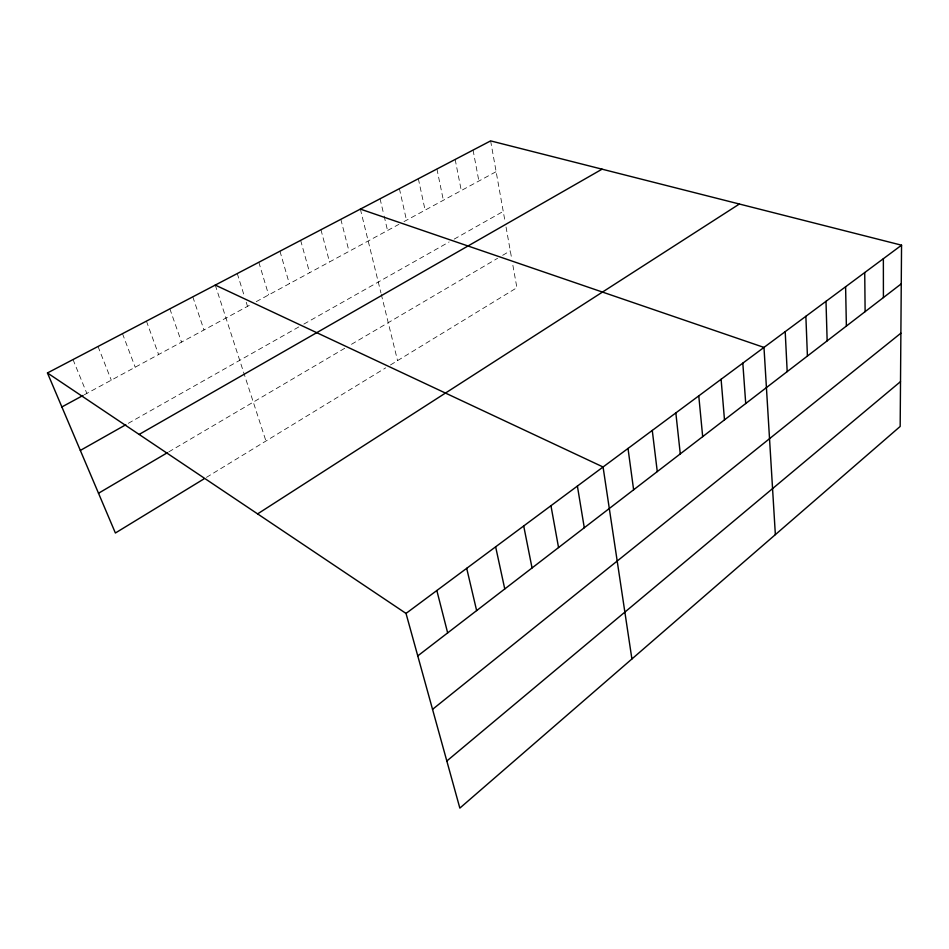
<?xml version="1.0" encoding="UTF-8"?>
<svg xmlns="http://www.w3.org/2000/svg" width="949" height="949" viewBox="0 0 949 949"><rect width="100%" height="100%" fill="white"/><g stroke="black" fill="none" stroke-linecap="round" stroke-linejoin="round"><path stroke-width="0.71" stroke-dasharray="4.75 3.56" d="M206.443 477.371L385.709 367.856M390.454 364.962L516.897 287.713L512.602 263.703M168.78 451.878L345.187 348.022M351.486 344.309L497.596 258.294M502.673 255.305L510.289 250.821M128.269 423.337L301.402 325.471M303.882 324.084L449.114 241.983M454.168 239.124L503.243 211.39M84.354 394.76L251.26 304.344M256.218 301.652L398.912 224.344M403.977 221.603L496.137 171.674M73.014 359.564L86.845 393.408M98.02 346.48L111.282 380.169M122.492 333.668L135.197 367.216M146.431 321.13L158.613 354.535M169.859 308.852L181.532 342.114M192.801 296.847L203.988 329.944M215.269 285.08L265.945 441.024M237.274 273.549L244.107 295.424M246.242 302.257L247.523 306.361M258.828 262.268L268.638 294.925M279.955 251.2L289.338 283.704M300.655 240.37L309.635 272.719M320.952 229.741L329.528 261.936M340.845 219.326L349.042 251.366M360.359 209.1L380.952 292.98M381.284 294.344L397.56 360.62M380.063 198.78L383.799 214.652M384.143 216.087L387.536 230.512M399.399 188.661L406.504 220.239M418.343 178.732L425.116 210.156M436.931 169.005L443.373 200.263M455.164 159.456L461.285 190.559M473.065 150.084L478.877 181.034M490.621 140.891L505.022 221.342M506.042 227.025L511.57 257.974"/><path stroke-width="1.42" d="M901.55 245.186L900.174 426.445L459.85 808.109L406.018 613.422L47.45 372.957L490.621 140.891L901.55 245.186L406.018 613.422M446.825 761.003L900.506 381.617M432.542 709.354L900.874 333.182M417.762 655.901L901.253 283.834M257.606 513.895L739.378 204.023M203.976 478.889L115.387 533.006L47.45 372.957M98.506 493.255L167.558 452.602M139.135 434.44L602.069 169.171M80.333 450.431L125.778 424.749M61.875 406.943L83.097 395.436M360.359 209.1L763.981 347.417L775.357 534.631M215.269 285.08L603.066 466.991L631.904 658.974M436.837 590.527L447.655 632.888M466.694 568.332L476.635 610.587M495.639 546.826L504.761 588.949M523.706 525.96L532.045 567.953M550.954 505.722L558.546 547.561M577.395 486.066L584.287 527.751M628.013 448.45L633.624 489.791M652.271 430.431L657.277 471.582M675.842 412.91L680.279 453.883M698.772 395.863L702.675 436.647M721.098 379.28L724.49 419.861M742.818 363.135L745.724 403.527M785.203 331.64L787.184 371.617M805.867 316.29L807.421 356.041M825.998 301.331L827.148 340.869M845.606 286.752L846.378 326.076M864.729 272.541L865.12 311.64M883.365 258.697L883.412 297.571"/></g></svg>
